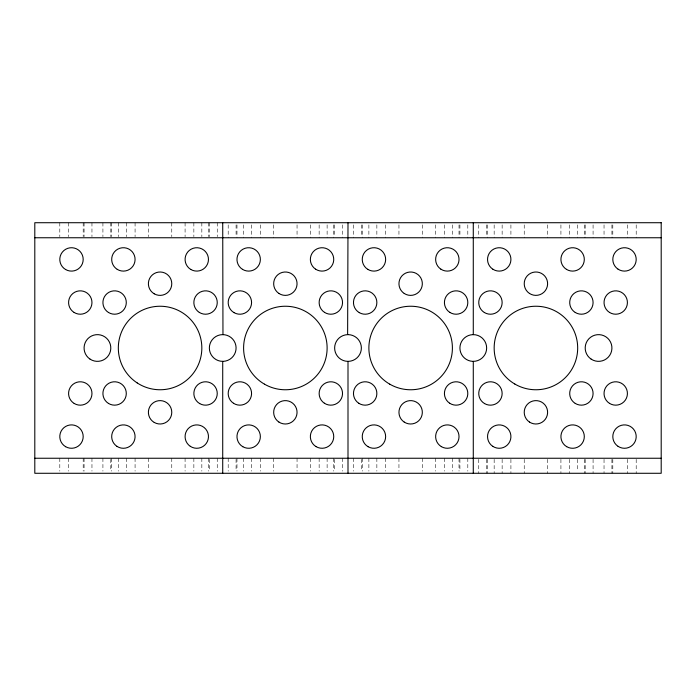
<?xml version="1.0" encoding="UTF-8"?>
<svg xmlns="http://www.w3.org/2000/svg" width="696" height="696" viewBox="0 0 696 696"><rect width="100%" height="100%" fill="white"/><g stroke="black" fill="none" stroke-linecap="round" stroke-linejoin="round"><path stroke-width="0.52" stroke-dasharray="3.48 2.61" d="M636.196 224.869L636.196 237.754M636.196 459.317L636.196 473.28M627.418 224.869L627.409 237.754M627.409 459.317L627.418 473.28M612.811 224.869L612.811 237.754M612.811 459.317L612.811 473.28M611.923 224.869L611.923 237.754M611.923 459.317L611.923 473.28M604.041 224.869L604.041 237.754M604.041 459.317L604.032 473.28M593.079 224.869L593.079 237.754M593.079 459.317L593.079 473.28M585.197 224.869L585.197 237.754M585.197 459.317L585.197 473.28M584.301 224.869L584.309 237.754M584.301 459.317L584.309 473.28M577.68 224.869L577.68 237.754M577.68 459.317L577.68 471.131M569.711 224.869L569.711 237.754M569.711 459.317L569.711 473.28M560.924 224.869L560.924 237.754M560.924 459.317L560.924 473.28M547.613 224.869L547.613 237.754M547.613 459.317L547.613 473.28M524.227 224.869L524.227 237.754M524.227 459.317L524.227 473.28M510.916 224.869L510.916 237.754M510.916 459.317L510.916 473.28M502.138 224.869L502.138 237.754M502.138 459.317L502.138 473.28M494.16 224.869L494.16 237.754M494.16 459.317L494.16 473.28M487.531 224.869L487.539 237.754M487.531 459.317L487.539 473.28M486.643 224.869L486.643 236.684M486.643 459.317L486.643 473.28M478.752 224.869L478.752 237.754M478.752 459.317L478.752 473.28M467.808 224.869L467.808 237.754M467.808 458.246L467.808 471.131M459.925 224.869L459.925 236.684M459.917 459.317L459.917 471.131M459.029 224.869L459.021 237.754M459.021 458.246L459.021 471.131M452.4 224.869L452.4 237.754M452.4 458.246L452.4 471.131M444.422 224.869L444.422 237.754M444.422 458.246L444.422 471.131M435.644 224.869L435.644 237.754M435.644 458.246L435.644 471.131M422.333 224.869L422.333 237.754M422.333 458.246L422.333 471.131M398.947 224.869L398.947 237.754M398.947 458.246L398.947 471.131M385.636 224.869L385.636 237.754M385.636 458.246L385.636 471.131M376.858 224.869L376.858 237.754M376.858 458.246L376.858 471.131M368.88 224.869L368.88 237.754M368.88 458.246L368.88 471.131M362.259 224.869L362.251 237.754M362.251 458.246L362.259 471.131M361.363 224.869L361.363 236.684M361.355 459.317L361.355 471.131M353.472 224.869L353.472 237.754M353.472 458.246L353.472 471.131M342.528 224.869L342.528 237.754M342.528 458.246L342.528 471.131M334.645 224.869L334.645 236.684M334.637 459.317L334.637 471.131M333.749 224.869L333.741 237.754M333.741 458.246L333.749 471.131M327.12 224.869L327.12 237.754M327.12 458.246L327.12 471.131M319.142 224.869L319.142 237.754M319.142 458.246L319.142 471.131M310.364 224.869L310.364 237.754M310.364 458.246L310.364 471.131M297.053 224.869L297.053 237.754M297.053 458.246L297.053 471.131M273.667 224.869L273.667 237.754M273.667 458.246L273.667 471.131M260.356 224.869L260.356 237.754M260.356 458.246L260.356 471.131M251.578 224.869L251.578 237.754M251.578 458.246L251.578 471.131M243.6 224.869L243.6 237.754M243.6 458.246L243.6 471.131M236.979 224.869L236.971 237.754M236.979 458.246L236.971 471.131M236.083 224.869L236.083 236.684M236.075 459.317L236.075 471.131M228.192 224.869L228.192 237.754M228.192 458.246L228.192 471.131M217.248 222.72L217.248 236.684M217.248 458.246L217.248 471.131M209.357 222.72L209.357 236.684M209.357 459.317L209.357 471.131M208.469 222.72L208.461 236.684M208.469 458.246L208.461 471.131M201.84 222.72L201.84 236.684M201.84 458.246L201.84 471.131M193.862 222.72L193.862 236.684M193.862 458.246L193.862 471.131M185.084 222.72L185.084 236.684M185.084 458.246L185.084 471.131M171.773 222.72L171.773 236.684M171.773 458.246L171.773 471.131M148.387 222.72L148.387 236.684M148.387 458.246L148.387 471.131M135.076 222.72L135.076 236.684M135.076 458.246L135.076 471.131M126.289 222.72L126.289 236.684M126.289 458.246L126.289 471.131M118.32 222.72L118.32 236.684M118.32 458.246L118.32 471.131M111.691 222.72L111.699 236.684M111.699 458.246L111.699 471.131M110.803 222.72L110.803 236.684M110.803 459.317L110.803 471.131M102.921 222.72L102.921 236.684M102.921 458.246L102.921 471.131M91.959 222.72L91.959 236.684M91.959 458.246L91.968 471.131M84.077 222.72L84.077 236.684M84.077 458.246L84.077 471.131M83.189 222.72L83.189 236.684M83.189 458.246L83.189 471.131M68.591 222.72L68.591 236.684M68.591 458.246L68.591 471.131M59.804 222.72L59.804 236.684M59.804 458.246L59.804 471.131"/><path stroke-width="1.04" d="M222.964 334.637L222.72 222.72M348 334.645L348.244 334.637A13.363 13.363 0 0 1 361.363 347.817A13.363 13.363 0 0 1 348.6 361.346L347.539 361.355A13.363 13.363 0 0 1 334.637 347.957A13.363 13.363 0 0 1 347.626 334.645L348 222.72M222.72 361.355L223.32 361.346A13.363 13.363 0 0 0 234.091 340.979A13.363 13.363 0 0 0 211.045 341.492A13.363 13.363 0 0 0 222.72 361.363L222.72 473.28M34.8 237.754L661.2 237.754M34.8 458.246L661.2 458.246M473.28 334.645L472.906 334.645A13.363 13.363 0 0 0 459.917 347.957A13.363 13.363 0 0 0 472.819 361.355L473.28 361.355A13.363 13.363 0 0 0 486.643 348A13.363 13.363 0 0 0 473.28 334.637L473.28 222.72M473.28 361.355L473.28 473.28M348 361.355L348 473.28M661.2 222.72L34.8 222.72L34.8 473.28L661.2 473.28L661.2 222.72M609.496 403.367A11.693 11.693 0 0 0 627.409 393.919A11.693 11.693 0 0 0 610.27 383.131A11.693 11.693 0 0 0 609.496 403.367M566.683 446.667A11.693 11.693 0 0 0 584.309 436.679A11.693 11.693 0 0 0 566.848 426.413A11.693 11.693 0 0 0 566.683 446.667M618.048 269.161A11.693 11.693 0 0 0 636.179 260.13A11.693 11.693 0 0 0 619.292 248.95A11.693 11.693 0 0 0 618.048 269.161M618.048 446.336A11.693 11.693 0 0 0 636.179 437.305A11.693 11.693 0 0 0 619.292 426.117A11.693 11.693 0 0 0 618.048 446.336M529.447 293.425A11.693 11.693 0 0 0 547.587 284.42A11.693 11.693 0 0 0 530.717 273.215A11.693 11.693 0 0 0 529.447 293.425M575.235 312.46A11.693 11.693 0 0 0 593.079 302.89A11.693 11.693 0 0 0 575.87 292.224A11.693 11.693 0 0 0 575.235 312.46M591.165 359.127A13.363 13.363 0 0 0 611.897 348.835A13.363 13.363 0 0 0 592.618 336.029A13.363 13.363 0 0 0 591.165 359.127M575.235 403.41A11.693 11.693 0 0 0 593.079 393.84A11.693 11.693 0 0 0 575.87 383.165A11.693 11.693 0 0 0 575.235 403.41M529.447 422.046A11.693 11.693 0 0 0 547.587 413.041A11.693 11.693 0 0 0 530.717 401.836A11.693 11.693 0 0 0 529.447 422.046M514.805 384.027A41.76 41.76 0 0 0 577.68 348.278A41.76 41.76 0 0 0 515.284 311.695A41.76 41.76 0 0 0 514.805 384.027M609.565 312.46A11.693 11.693 0 0 0 627.409 302.89A11.693 11.693 0 0 0 610.201 292.224A11.693 11.693 0 0 0 609.565 312.46M566.448 269.352A11.693 11.693 0 0 0 584.301 259.782A11.693 11.693 0 0 0 567.092 249.107A11.693 11.693 0 0 0 566.448 269.352M492.916 269.256A11.693 11.693 0 0 0 510.907 259.956A11.693 11.693 0 0 0 493.855 249.029A11.693 11.693 0 0 0 492.916 269.256M492.759 446.327A11.693 11.693 0 0 0 510.899 437.323A11.693 11.693 0 0 0 494.03 426.117A11.693 11.693 0 0 0 492.759 446.327M484.599 403.602A11.693 11.693 0 0 0 502.138 393.475A11.693 11.693 0 0 0 484.599 383.348A11.693 11.693 0 0 0 484.599 403.602M484.346 312.504A11.693 11.693 0 0 0 502.138 302.821A11.693 11.693 0 0 0 484.851 292.259A11.693 11.693 0 0 0 484.346 312.504M389.76 384.166A41.76 41.76 0 0 0 452.4 348A41.76 41.76 0 0 0 389.76 311.834A41.76 41.76 0 0 0 389.76 384.166M449.807 312.374A11.693 11.693 0 0 0 467.799 303.065A11.693 11.693 0 0 0 450.738 292.146A11.693 11.693 0 0 0 449.807 312.374M404.228 293.468A11.693 11.693 0 0 0 422.315 284.351A11.693 11.693 0 0 0 405.376 273.25A11.693 11.693 0 0 0 404.228 293.468M359.258 312.617A11.693 11.693 0 0 0 376.858 302.595A11.693 11.693 0 0 0 359.38 292.363A11.693 11.693 0 0 0 359.258 312.617M367.784 269.352A11.693 11.693 0 0 0 385.636 259.782A11.693 11.693 0 0 0 368.419 249.107A11.693 11.693 0 0 0 367.784 269.352M440.907 269.187A11.693 11.693 0 0 0 459.003 260.095A11.693 11.693 0 0 0 442.082 248.968A11.693 11.693 0 0 0 440.907 269.187M449.651 403.219A11.693 11.693 0 0 0 467.782 394.197A11.693 11.693 0 0 0 450.904 383.009A11.693 11.693 0 0 0 449.651 403.219M404.245 422.098A11.693 11.693 0 0 0 422.315 412.954A11.693 11.693 0 0 0 405.359 401.879A11.693 11.693 0 0 0 404.245 422.098M358.797 403.28A11.693 11.693 0 0 0 376.84 394.084A11.693 11.693 0 0 0 359.858 383.052A11.693 11.693 0 0 0 358.797 403.28M368.097 446.71A11.693 11.693 0 0 0 385.636 436.583A11.693 11.693 0 0 0 368.097 426.457A11.693 11.693 0 0 0 368.097 446.71M441.325 446.615A11.693 11.693 0 0 0 459.021 436.775A11.693 11.693 0 0 0 441.655 426.361A11.693 11.693 0 0 0 441.325 446.615M264.48 384.166A41.76 41.76 0 0 0 327.12 348A41.76 41.76 0 0 0 264.48 311.834A41.76 41.76 0 0 0 264.48 384.166M324.527 312.374A11.693 11.693 0 0 0 342.519 303.065A11.693 11.693 0 0 0 325.458 292.146A11.693 11.693 0 0 0 324.527 312.374M278.948 293.468A11.693 11.693 0 0 0 297.035 284.351A11.693 11.693 0 0 0 280.096 273.25A11.693 11.693 0 0 0 278.948 293.468M233.978 312.617A11.693 11.693 0 0 0 251.578 302.595A11.693 11.693 0 0 0 234.1 292.363A11.693 11.693 0 0 0 233.978 312.617M242.504 269.352A11.693 11.693 0 0 0 260.356 259.782A11.693 11.693 0 0 0 243.139 249.107A11.693 11.693 0 0 0 242.504 269.352M315.627 269.187A11.693 11.693 0 0 0 333.723 260.095A11.693 11.693 0 0 0 316.802 248.968A11.693 11.693 0 0 0 315.627 269.187M324.371 403.219A11.693 11.693 0 0 0 342.502 394.197A11.693 11.693 0 0 0 325.624 383.009A11.693 11.693 0 0 0 324.371 403.219M278.965 422.098A11.693 11.693 0 0 0 297.035 412.954A11.693 11.693 0 0 0 280.079 401.879A11.693 11.693 0 0 0 278.965 422.098M233.517 403.28A11.693 11.693 0 0 0 251.56 394.084A11.693 11.693 0 0 0 234.578 383.052A11.693 11.693 0 0 0 233.517 403.28M242.817 446.71A11.693 11.693 0 0 0 260.356 436.583A11.693 11.693 0 0 0 242.817 426.457A11.693 11.693 0 0 0 242.817 446.71M316.045 446.615A11.693 11.693 0 0 0 333.741 436.775A11.693 11.693 0 0 0 316.375 426.361A11.693 11.693 0 0 0 316.045 446.615M74.176 403.454A11.693 11.693 0 0 0 91.968 393.762A11.693 11.693 0 0 0 74.681 383.209A11.693 11.693 0 0 0 74.176 403.454M116.989 446.38A11.693 11.693 0 0 0 135.059 437.227A11.693 11.693 0 0 0 118.103 426.152A11.693 11.693 0 0 0 116.989 446.38M65.633 269.535A11.693 11.693 0 0 0 83.189 259.434A11.693 11.693 0 0 0 65.659 249.281A11.693 11.693 0 0 0 65.633 269.535M65.633 446.702A11.693 11.693 0 0 0 83.189 436.601A11.693 11.693 0 0 0 65.659 426.448A11.693 11.693 0 0 0 65.633 446.702M154.234 293.816A11.693 11.693 0 0 0 171.773 283.69A11.693 11.693 0 0 0 154.234 273.563A11.693 11.693 0 0 0 154.234 293.816M108.446 312.46A11.693 11.693 0 0 0 126.289 302.89A11.693 11.693 0 0 0 109.081 292.224A11.693 11.693 0 0 0 108.446 312.46M90.045 359.127A13.363 13.363 0 0 0 110.777 348.835A13.363 13.363 0 0 0 91.498 336.029A13.363 13.363 0 0 0 90.045 359.127M108.446 403.41A11.693 11.693 0 0 0 126.289 393.84A11.693 11.693 0 0 0 109.081 383.165A11.693 11.693 0 0 0 108.446 403.41M154.234 422.437A11.693 11.693 0 0 0 171.773 412.31A11.693 11.693 0 0 0 154.234 402.184A11.693 11.693 0 0 0 154.234 422.437M137.199 382.93A41.76 41.76 0 0 0 201.77 350.349A41.76 41.76 0 0 0 141.262 310.72A41.76 41.76 0 0 0 137.199 382.93M74.115 312.46A11.693 11.693 0 0 0 91.959 302.89A11.693 11.693 0 0 0 74.75 292.224A11.693 11.693 0 0 0 74.115 312.46M117.224 269.352A11.693 11.693 0 0 0 135.076 259.782A11.693 11.693 0 0 0 117.859 249.107A11.693 11.693 0 0 0 117.224 269.352M190.765 269.439A11.693 11.693 0 0 0 208.461 259.608A11.693 11.693 0 0 0 191.096 249.194A11.693 11.693 0 0 0 190.765 269.439M190.304 446.327A11.693 11.693 0 0 0 208.443 437.323A11.693 11.693 0 0 0 191.574 426.117A11.693 11.693 0 0 0 190.304 446.327M199.709 403.602A11.693 11.693 0 0 0 217.248 393.475A11.693 11.693 0 0 0 199.709 383.348A11.693 11.693 0 0 0 199.709 403.602M199.326 312.426A11.693 11.693 0 0 0 217.239 302.969A11.693 11.693 0 0 0 200.1 292.181A11.693 11.693 0 0 0 199.326 312.426"/></g></svg>
